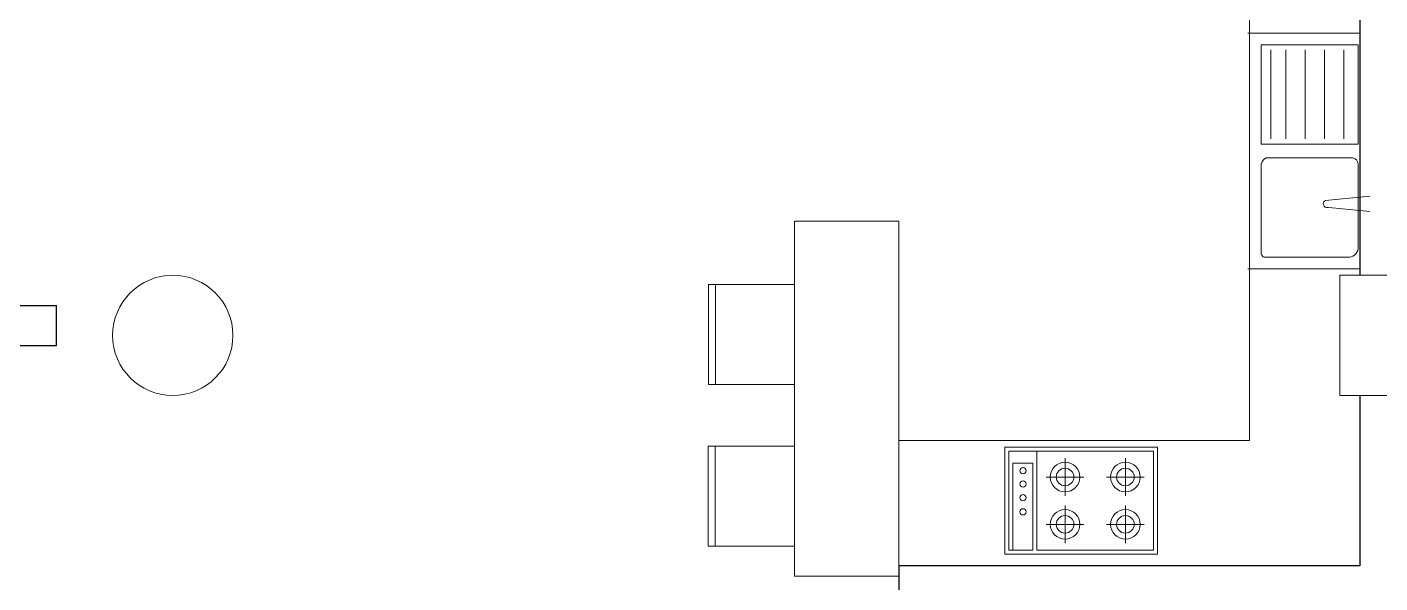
# Model space of a CAD drawing. Header units: inches. Extents: x 675 to 51927, y 19035 to 68555.
# Drawn here: x 19555 to 26301, y 32956 to 35730 of the extents above; entities that cross this region are included whole.
import ezdxf

# ---------------------------------------------------------------- set-up
doc = ezdxf.new("R2010")
doc.units = ezdxf.units.IN
doc.header["$LTSCALE"] = 0.5
doc.header["$MEASUREMENT"] = 0
for name, color, linetype, lineweight in [('00I-FURN', 30, 'Continuous', 9), ('Column', 192, 'Continuous', 13), ('Wall', 113, 'Continuous', 50)]:
    doc.layers.add(name, color=color, linetype=linetype, lineweight=lineweight)

msp = doc.modelspace()

# ---------------------------------------------------------------- linework, layer by layer
at = {"layer": '00I-FURN'}
for p, q in [((25651.4, 35989.9), (25651.4, 33667)), ((26201.4, 35699.6), (25642.1, 35699.6)), ((25756.9, 35615.6), (25756.9, 35171.6)), ((25832.7, 35615.6), (25832.7, 35171.6)), ((25928.7, 35615.6), (25928.7, 35171.6)), ((26024.7, 35615.6), (26024.7, 35171.6)), ((26120.7, 35615.6), (26120.7, 35171.6)), ((26030.4, 34864.9), (26251.4, 34885.3)), ((26030.4, 34830.5), (26251.4, 34809.9)), ((23901.4, 34761.3), (23381.4, 34761.3)), ((23381.4, 34761.3), (23381.4, 32990.9)), ((23901.4, 33041.3), (23901.4, 34761.3)), ((26201.4, 34523.6), (25642.1, 34523.6)), ((22952.6, 34446), (22952.6, 33946)), ((22952.6, 34446), (23382, 34446)), ((22987.6, 33946), (22987.6, 34446)), ((23382, 33946), (22952.6, 33946)), ((25651.4, 33667), (23901.4, 33667)), ((22951.8, 33639.4), (22951.8, 33139.4)), ((22951.8, 33639.4), (23382.1, 33639.4)), ((22986.8, 33139.4), (22986.8, 33639.4)), ((24731.2, 33578.6), (24731.2, 33390.9)), ((25032.1, 33578.6), (25032.1, 33390.9)), ((24637.4, 33484.7), (24825, 33484.7)), ((25125.9, 33484.7), (24938.2, 33484.7)), ((24731.2, 33154.7), (24731.2, 33342.4)), ((25032.1, 33154.7), (25032.1, 33342.4)), ((24637.4, 33248.6), (24825, 33248.6)), ((25125.9, 33248.6), (24938.2, 33248.6)), ((23382.1, 33139.4), (22951.8, 33139.4)), ((23381.4, 32990.9), (23901.4, 32990.9))]:
    msp.add_line(p, q, dxfattribs=at)
for points in [[(26192.9, 35641), (25709.9, 35641), (25709.9, 35146.1), (26192.9, 35146.1)], [(25192.6, 33633.2), (24430.6, 33633.2), (24430.6, 33100.2), (25192.6, 33100.2)]]:
    msp.add_lwpolyline(points, close=True, dxfattribs=at)
for points in [[(25709.9, 35047.2), (25709.9, 34596)], [(26162.8, 35077), (25734.1, 35077)], [(26192.9, 34624.6), (26192.9, 35048.1)], [(25724.7, 34582.1), (26150.3, 34582.1)], [(24590.6, 33613.2), (24590.6, 33120.2), (25172.6, 33120.2), (25172.6, 33613.2), (24450.6, 33613.2), (24450.6, 33120.2), (24570.6, 33120.2), (24570.6, 33553.2), (24470.6, 33553.2), (24470.6, 33120.2)]]:
    msp.add_lwpolyline(points, dxfattribs=at)
for centre, radius in [((24521.5, 33516.4), 15.6), ((24731.2, 33484.7), 73.8), ((25032.1, 33484.7), 73.8), ((24521.5, 33450), 15.6), ((24731.2, 33484.7), 43.8), ((25032.1, 33484.7), 43.8), ((24521.5, 33381.9), 15.6), ((24521.5, 33310.9), 15.6), ((24731.2, 33248.6), 73.8), ((24731.2, 33248.6), 43.8), ((25032.1, 33248.6), 73.8), ((25032.1, 33248.6), 43.8)]:
    msp.add_circle(centre, radius, dxfattribs=at)
for centre, radius, start, end in [((25752.1, 35037.7), 43.2, 114.57411, 167.33916), ((26159.6, 35043.7), 33.5, 352.3724, 95.49508), ((26037.5, 34847.7), 18.6, 112.51424, 281.89646), ((26144.7, 34630.3), 48.5, 263.44755, 353.2016), ((25729.3, 34601.8), 20.2, 196.70938, 256.89562)]:
    msp.add_arc(centre, radius, start, end, dxfattribs=at)
at = {"layer": 'Column'}
for p, q in [((26101.4, 34491.3), (26501.4, 34491.3)), ((26101.4, 34491.3), (26101.4, 33891.3)), ((26101.4, 33891.3), (26501.4, 33891.3))]:
    msp.add_line(p, q, dxfattribs=at)
msp.add_circle((20281.4, 34191.3), 300, dxfattribs=at)
at = {"layer": 'Wall', "lineweight": 30}
for p, q in [((26201.4, 36491.3), (26201.4, 34491.3)), ((17981.4, 34341.3), (19701.4, 34341.3)), ((19701.4, 34141.3), (19701.4, 34341.3)), ((18031.4, 34141.3), (19701.4, 34141.3)), ((26201.4, 33891.3), (26201.4, 33041.3)), ((26201.4, 33041.3), (23901.4, 33041.3)), ((23901.4, 33041.3), (23901.4, 32841.3))]:
    msp.add_line(p, q, dxfattribs=at)

doc.saveas('drawing.dxf')
